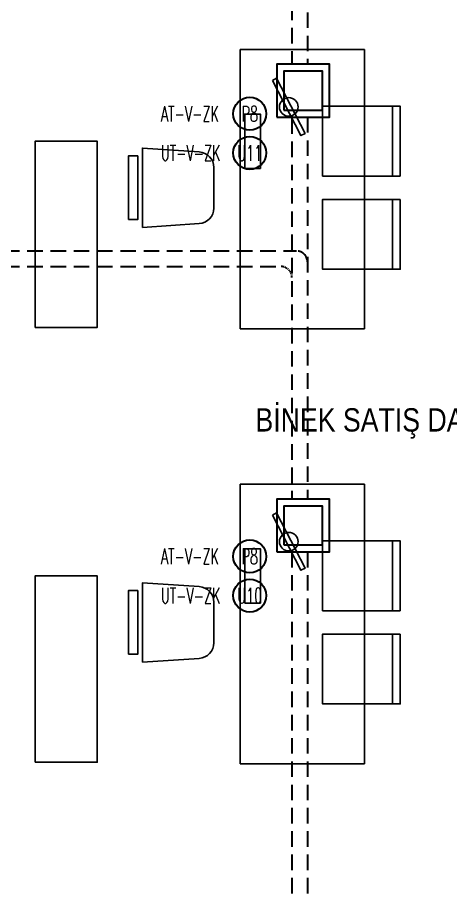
# Model space of a CAD drawing. Extents: x -1439 to 34962, y -872 to 8330.
# Drawn here: x 4569 to 4848, y 3110 to 3672 of the extents above; entities that cross this region are included whole.
import ezdxf
from ezdxf.enums import TextEntityAlignment as Align

# ---------------------------------------------------------------- set-up
doc = ezdxf.new("R2010")
doc.units = 0
doc.linetypes.add('HIDDEN', pattern=[0.375, 0.25, -0.125])
doc.layers.get('0').update_dxf_attribs({"color": 9, "lineweight": 9})
for name, color, linetype, lineweight in [('05', 9, 'Continuous', 9), ('21', 9, 'Continuous', 9), ('E-KABLO', 7, 'Continuous', 30), ('E-YAZI', 7, 'Continuous', 30)]:
    doc.layers.add(name, color=color, linetype=linetype, lineweight=lineweight)
doc.styles.add('E-YAZI', font='txttw.shx')
doc.styles.add('MuuM_TEXT-STANDART', font='ARIALN.TTF')

# ---------------------------------------------------------------- blocks, each defined once
blk = doc.blocks.new('m-çalışma dolap modül')
at = {"lineweight": -3, "ltscale": 0.5}
blk.add_lwpolyline([(0, 40), (120, 40), (120, 0), (0, 0)], close=True, dxfattribs=at)
blk = doc.blocks.new('m-vw-sandalye-02')
at = {"lineweight": -3, "ltscale": 0.5}
for points in [[(-22.5, 0), (-22.5, -5), (22.5, -5), (22.5, 0)], [(-22.5, -5), (22.5, -5), (22.5, -50), (-22.5, -50)]]:
    blk.add_lwpolyline(points, close=True, dxfattribs=at)
blk = doc.blocks.new('m-vw-sandalye')
at = {"lineweight": -3, "ltscale": 0.5}
blk.add_lwpolyline([(-20.5, 0), (20.5, 0), (20.5, -6), (-20.5, -6)], close=True, dxfattribs=at)
blk.add_lwpolyline([(-25.5, -9), (25.5, -9), (23.11, -45.65, -0.395265), (13.13, -55), (-13.13, -55, -0.395265), (-23.11, -45.65)], format="xyb", close=True, dxfattribs=at)
blk = doc.blocks.new('m-vw-çalışma-p-01')
at = {"lineweight": -3, "ltscale": 0.5}
for p, q in [((11.93, 179.03), (91.93, 179.03)), ((11.93, -0.97), (11.93, 179.03)), ((91.93, 179.03), (91.93, -0.97)), ((91.93, -0.97), (11.93, -0.97))]:
    blk.add_line(p, q, dxfattribs=at)
for points in [[(32.8, 159.16), (35.47, 160.53), (53.74, 124.95), (51.08, 123.58)], [(15, 137.5), (25, 137.5), (25, 102.5), (15, 102.5)]]:
    blk.add_lwpolyline(points, close=True, dxfattribs=at)
blk.add_circle((43.27, 142.05), 6, dxfattribs=at)
at = {"lineweight": -3, "ltscale": 0.5, "xscale": -1, "rotation": 270}
blk.add_blockref('m-vw-sandalye-02', (115, 120), dxfattribs=at)
at = {"lineweight": -3, "rotation": 90}
blk.add_blockref('m-vw-sandalye', (-60, 90), dxfattribs=at)
at = {"lineweight": -3, "ltscale": 0.5, "rotation": 270}
blk.add_blockref('m-vw-sandalye-02', (115, 60), dxfattribs=at)
blk = doc.blocks.new('E-DÖŞEME BUAT')
at = {"layer": 'E-YAZI', "color": 3}
blk.add_lwpolyline([(-34, 34), (0, 34), (0, 0), (-34, 0)], close=True, dxfattribs=at)
at = {"layer": 'E-YAZI', "color": 5}
blk.add_lwpolyline([(-29.5, 29.5), (-4.5, 29.5), (-4.5, 4.5), (-29.5, 4.5)], close=True, dxfattribs=at)

msp = doc.modelspace()

# ---------------------------------------------------------------- linework, layer by layer
at = {"layer": 'E-KABLO', "color": 4, "linetype": 'HIDDEN', "ltscale": 40}
for p, q in [((4756.15, 3750.44), (4756.15, 3642)), ((4756.15, 3608), (4756.15, 3362)), ((4290.7, 3521.78), (4749.15, 3521.78)), ((4756.15, 3328), (4756.16, 3026.49))]:
    msp.add_line(p, q, dxfattribs=at)
at = {"layer": 'E-KABLO', "color": 6, "linetype": 'HIDDEN', "ltscale": 40}
for p, q in [((4746.15, 3740.44), (4746.15, 3642)), ((4746.15, 3607.29), (4746.15, 3362)), ((4290.7, 3511.78), (4739.15, 3511.78)), ((4746.15, 3328), (4746.16, 3016.49))]:
    msp.add_line(p, q, dxfattribs=at)
at = {"layer": 'E-KABLO', "color": 7, "linetype": 'Continuous'}
for centre in [(4718.99, 3610.13), (4718.99, 3584.9), (4718.99, 3325.05), (4718.99, 3299.83)]:
    msp.add_circle(centre, 10.61, dxfattribs=at)
at = {"layer": 'E-KABLO', "color": 4, "linetype": 'HIDDEN', "ltscale": 40}
msp.add_arc((4749.15, 3514.78), 7, 0, 90, dxfattribs=at)
at = {"layer": 'E-KABLO', "color": 6, "linetype": 'HIDDEN', "ltscale": 3}
msp.add_arc((4739.15, 3504.78), 7, 0, 90, dxfattribs=at)

# ---------------------------------------------------------------- block references
at = {"layer": '05'}
msp.add_blockref('m-vw-çalışma-p-01', (4700.84, 3472.5), dxfattribs=at)
at = {"layer": '05', "lineweight": -3, "rotation": 90}
for p in [(4620.84, 3472.5), (4620.84, 3192.5)]:
    msp.add_blockref('m-çalışma dolap modül', p, dxfattribs=at)
at = {"layer": '05', "lineweight": -3}
msp.add_blockref('m-vw-çalışma-p-01', (4700.84, 3192.5), dxfattribs=at)
at = {"layer": 'E-YAZI', "color": 1, "xscale": -1, "rotation": 180}
for p in [(4770.34, 3642), (4770.34, 3362)]:
    msp.add_blockref('E-DÖŞEME BUAT', p, dxfattribs=at)

# ---------------------------------------------------------------- texts
at = {"layer": '21', "style": 'MuuM_TEXT-STANDART'}
msp.add_text('BİNEK SATIŞ DANIŞMANLARI (6)', height=15, dxfattribs=at).set_placement((4722.64, 3400.99), align=Align.BOTTOM_LEFT)
at = {"layer": 'E-KABLO', "color": 3, "linetype": 'Continuous', "style": 'E-YAZI', "width": 0.6}
for s, p in [('P8', (4718.99, 3610.13)), ('U11', (4718.99, 3584.9)), ('P8', (4718.99, 3325.05)), ('U10', (4718.99, 3299.83))]:
    msp.add_text(s, height=10, dxfattribs=at).set_placement(p, align=Align.MIDDLE_CENTER)
at = {"layer": 'E-YAZI', "color": 3, "style": 'E-YAZI', "width": 0.6}
for s, p in [('AT-V-ZK', (4661.81, 3605.13, 0)), ('UT-V-ZK', (4661.81, 3579.9, 0)), ('AT-V-ZK', (4661.81, 3320.05, 0)), ('UT-V-ZK', (4661.81, 3294.82, 0))]:
    msp.add_text(s, height=10, dxfattribs=at).set_placement(p)

doc.saveas('drawing.dxf')
